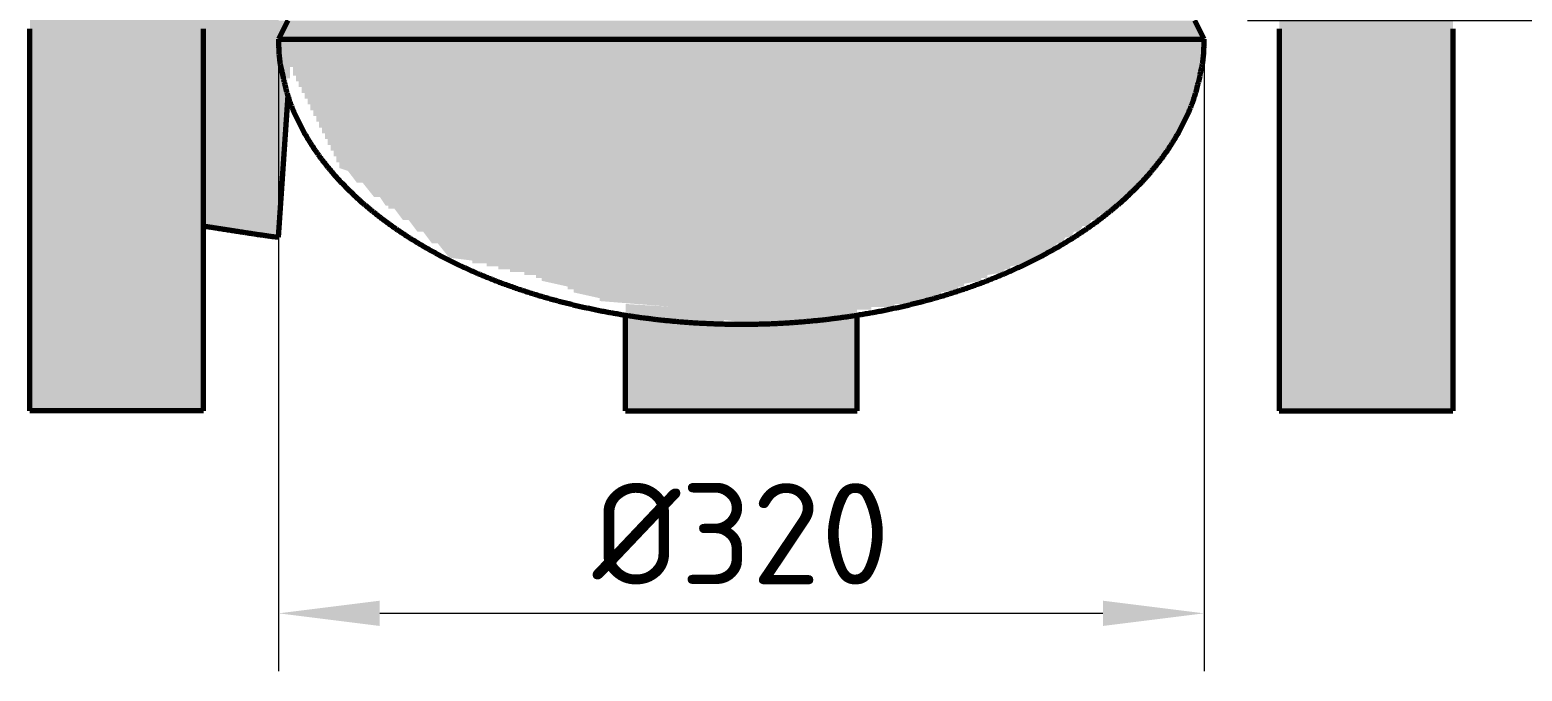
# Model space of a CAD drawing. Header units: millimetres. Extents: x 0 to 420, y 0 to 297.
# Drawn here: x 68.4 to 120, y 139.5 to 161.7 of the extents above; entities that cross this region are included whole.
import ezdxf

# ---------------------------------------------------------------- set-up
doc = ezdxf.new("R2010")
doc.units = ezdxf.units.MM
for name, color, linetype, lineweight in [('01-VISIBLE', 7, 'CONTINUOUS', 70), ('04-COTA', 3, 'CONTINUOUS', 18), ('13-GRAFICA', 30, 'CONTINUOUS', 18)]:
    doc.layers.add(name, color=color, linetype=linetype, lineweight=lineweight)
doc.styles.add('ISO3098', font='isocpeur.ttf')
doc.dimstyles.new('FLAMA-IRAM', dxfattribs={"dimtxt": 3.5, "dimasz": 3.5, "dimexe": 2, "dimexo": 1.5, "dimgap": 1, "dimtad": 1, "dimdec": 1, "dimtxsty": 'ISO3098', "dimblk": 'IRAM_FLECHA', "dimblk1": 'IRAM_FLECHA', "dimblk2": 'IRAM_FLECHA', "dimcen": 2.5, "dimclrd": 256, "dimclre": 256, "dimclrt": 256, "dimazin": 3, "dimtfac": 1, "dimtmove": 0, "dimatfit": 3, "dimlwd": 18, "dimlwe": 18})

# ---------------------------------------------------------------- blocks, each defined once
blk = doc.blocks.new('IRAM_FLECHA')
blk.add_solid([(0, 0), (-1, 0.125), (-1, -0.125)])

msp = doc.modelspace()

# ---------------------------------------------------------------- hatches: boundary and pattern name
at = {"layer": '13-GRAFICA', "true_color": 0x202020}
h = msp.add_hatch(color=7, dxfattribs=at)
h.dxf.hatch_style = 1
h.paths.add_polyline_path([(68.4, 148.5), (68.4, 183.5), (74.4, 183.5), (74.4, 148.5)])
h = msp.add_hatch(color=7, dxfattribs=at)
h.dxf.hatch_style = 1
h.paths.add_polyline_path([(111.6, 148.5), (111.6, 183.5), (117.6, 183.5), (117.6, 148.5)])
h = msp.add_hatch(color=7, dxfattribs=at)
h.dxf.hatch_style = 1
h.paths.add_polyline_path([(77, 161.2), (77.1, 161.2), (77.1, 161), (77.2, 161), (77.2, 160.8), (77.3, 160.8), (77.3, 160.6), (77.4, 160.6), (77.4, 160), (77.3, 160), (77.3, 158.5), (77.2, 158.5), (77.2, 157), (77.1, 157), (77.1, 155.6), (77, 155.6), (77, 154.5), (75.9, 154.6), (75.9, 154.7), (75.3, 154.7), (75.3, 154.8), (74.6, 154.8), (74.6, 154.9), (74.4, 154.9), (74.4, 164), (74.8, 164), (74.8, 164.4), (77, 164.4), (77, 162), (77.3, 162), (77, 161.4)])
at = {"layer": '13-GRAFICA', "true_color": 0xb21820}
h = msp.add_hatch(color=7, dxfattribs=at)
h.dxf.hatch_style = 1
h.paths.add_polyline_path([(92.8, 151.6), (91.9, 151.7), (91.9, 151.8), (91.5, 151.8), (91.5, 151.9), (91.1, 151.9), (91.1, 152), (90.6, 152), (90.6, 152.1), (88.1, 152.3), (88.1, 152.4), (87.2, 152.6), (87.2, 152.7), (87, 152.7), (87, 152.8), (86.1, 153), (86.1, 153.1), (85.9, 153.1), (85.9, 153.2), (85.5, 153.2), (85.5, 153.3), (85, 153.3), (85, 153.4), (84.6, 153.4), (84.6, 153.5), (84.2, 153.5), (84.2, 153.6), (83.7, 153.6), (83.7, 153.7), (82.9, 153.8), (82.5, 154.3), (82.3, 154.3), (82, 154.7), (81.8, 154.7), (81.5, 155.1), (81.3, 155.1), (81, 155.5), (80.8, 155.5), (80.8, 155.6), (80.7, 155.6), (80.5, 155.9), (80.3, 155.9), (79.9, 156.4), (79.7, 156.4), (79.4, 156.8), (79.1, 156.9), (79.1, 157.1), (79, 157.1), (79, 157.3), (78.9, 157.3), (78.9, 157.5), (78.8, 157.5), (78.8, 157.7), (78.7, 157.7), (78.7, 157.9), (78.6, 157.9), (78.6, 158.1), (78.5, 158.1), (78.5, 158.3), (78.4, 158.3), (78.4, 158.5), (78.3, 158.5), (78.3, 158.7), (78.2, 158.7), (78.2, 158.9), (78.1, 158.9), (78.1, 159.1), (78, 159.1), (78, 159.3), (77.9, 159.3), (77.9, 159.5), (77.8, 159.5), (77.8, 159.7), (77.7, 159.7), (77.7, 159.9), (77.6, 159.9), (77.6, 160.1), (77.5, 160.1), (77.5, 160.4), (77.4, 160.4), (77.4, 160.6), (77.3, 160.6), (77.3, 160.8), (77.2, 160.8), (77.2, 161), (77.1, 161), (77.1, 161.2), (77, 161.2), (77, 161.5), (77.1, 161.5), (77.2, 161.9), (77.3, 161.9), (77.3, 162), (108.7, 162), (108.7, 161.9), (108.8, 161.9), (108.8, 161.7), (108.9, 161.7), (108.9, 161.5), (109, 161.5), (109, 160.5), (108.9, 160.5), (108.8, 159.7), (108.7, 159.7), (108.7, 159.4), (108.6, 159.4), (108.6, 159.2), (108.5, 159.2), (108.4, 158.6), (108.3, 158.6), (108.3, 158.4), (108.1, 158.3), (108, 157.9), (107.8, 157.8), (107.8, 157.6), (107.6, 157.5), (107.6, 157.3), (107.4, 157.2), (107.4, 157), (106.2, 155.9), (106.2, 155.7), (106, 155.7), (105.9, 155.5), (105.7, 155.5), (105.6, 155.3), (105.4, 155.3), (105.3, 155.1), (105.1, 155.1), (105, 154.9), (104.8, 154.9), (104.7, 154.7), (104.5, 154.7), (104.4, 154.5), (104.2, 154.5), (104.1, 154.3), (103.9, 154.3), (103.9, 154.2), (103.8, 154.2), (103.7, 154), (103.5, 154), (103.4, 153.8), (103.1, 153.8), (103.1, 153.7), (102.9, 153.7), (102.9, 153.6), (102.3, 153.5), (102.3, 153.4), (102.1, 153.4), (102.1, 153.3), (101.5, 153.2), (101.5, 153.1), (101.3, 153.1), (101.3, 153), (100.7, 152.9), (100.7, 152.8), (100.5, 152.8), (100.5, 152.7), (99.9, 152.6), (99.9, 152.5), (99.4, 152.4), (99.4, 152.3), (99.1, 152.3), (99.1, 152.2), (98.3, 152.2), (98.3, 152.1), (97.5, 152.1), (97.5, 152), (96.7, 152), (96.7, 151.9), (95.9, 151.9), (95.9, 151.8), (95, 151.8), (95, 151.7), (94.2, 151.7), (94.2, 151.6), (93.4, 151.6), (93.4, 151.5), (92.8, 151.5)])
h = msp.add_hatch(color=7, dxfattribs=at)
h.dxf.hatch_style = 1
h.paths.add_polyline_path([(89, 148.5), (89, 152.2), (90.6, 152.1), (90.6, 152), (91.1, 152), (91.1, 151.9), (91.5, 151.9), (91.5, 151.8), (91.9, 151.8), (91.9, 151.7), (92.4, 151.7), (92.4, 151.6), (92.8, 151.6), (92.8, 151.5), (93.4, 151.5), (93.4, 151.6), (94.2, 151.6), (94.2, 151.7), (95, 151.7), (95, 151.8), (95.9, 151.8), (95.9, 151.9), (96.7, 151.9), (96.7, 152), (97, 152), (97, 148.5)])

# ---------------------------------------------------------------- linework, layer by layer
at = {"layer": '01-VISIBLE'}
for p, q in [((77.32, 162), (77, 161.36)), ((109, 161.36), (108.68, 162)), ((77.316, 159.408), (76.985, 154.501)), ((89, 148.5), (89, 151.813)), ((97, 148.5), (97, 151.813)), ((74.4, 148.5), (68.4, 148.5)), ((89, 148.5), (97, 148.5)), ((111.6, 148.5), (117.6, 148.5))]:
    msp.add_line(p, q, dxfattribs=at)
for points in [[(68.4, 148.5), (68.4, 148.588), (68.4, 148.675), (68.4, 148.762), (68.4, 148.85), (68.4, 148.938), (68.4, 149.025), (68.4, 149.112), (68.4, 149.2), (68.4, 149.287), (68.4, 149.375), (68.4, 149.463), (68.4, 149.55), (68.4, 149.637), (68.4, 149.725), (68.4, 149.812), (68.4, 149.9), (68.4, 149.987), (68.4, 150.075), (68.4, 150.162), (68.4, 150.25), (68.4, 150.338), (68.4, 150.425), (68.4, 150.512), (68.4, 150.6), (68.4, 150.688), (68.4, 150.775), (68.4, 150.863), (68.4, 150.95), (68.4, 151.037), (68.4, 151.125), (68.4, 151.213), (68.4, 151.3), (68.4, 151.387), (68.4, 151.475), (68.4, 151.562), (68.4, 151.65), (68.4, 151.738), (68.4, 151.825), (68.4, 151.912), (68.4, 152), (68.4, 152.088), (68.4, 152.175), (68.4, 152.262), (68.4, 152.35), (68.4, 152.438), (68.4, 152.525), (68.4, 152.612), (68.4, 152.7), (68.4, 152.787), (68.4, 152.875), (68.4, 152.963), (68.4, 153.05), (68.4, 153.137), (68.4, 153.225), (68.4, 153.312), (68.4, 153.4), (68.4, 153.487), (68.4, 153.575), (68.4, 153.662), (68.4, 153.75), (68.4, 153.838), (68.4, 153.925), (68.4, 154.012), (68.4, 154.1), (68.4, 154.188), (68.4, 154.275), (68.4, 154.362), (68.4, 154.45), (68.4, 154.537), (68.4, 154.625), (68.4, 154.713), (68.4, 154.8), (68.4, 154.887), (68.4, 154.975), (68.4, 155.062), (68.4, 155.15), (68.4, 155.238), (68.4, 155.325), (68.4, 155.412), (68.4, 155.5), (68.4, 155.588), (68.4, 155.675), (68.4, 155.762), (68.4, 155.85), (68.4, 155.938), (68.4, 156.025), (68.4, 156.113), (68.4, 156.2), (68.4, 156.287), (68.4, 156.375), (68.4, 156.463), (68.4, 156.55), (68.4, 156.637), (68.4, 156.725), (68.4, 156.812), (68.4, 156.9), (68.4, 156.988), (68.4, 157.075), (68.4, 157.162), (68.4, 157.25), (68.4, 157.338), (68.4, 157.425), (68.4, 157.512), (68.4, 157.6), (68.4, 157.688), (68.4, 157.775), (68.4, 157.863), (68.4, 157.95), (68.4, 158.037), (68.4, 158.125), (68.4, 158.213), (68.4, 158.3), (68.4, 158.387), (68.4, 158.475), (68.4, 158.562), (68.4, 158.65), (68.4, 158.738), (68.4, 158.825), (68.4, 158.912), (68.4, 159), (68.4, 159.088), (68.4, 159.175), (68.4, 159.262), (68.4, 159.35), (68.4, 159.438), (68.4, 159.525), (68.4, 159.613), (68.4, 159.7), (68.4, 159.787), (68.4, 159.875), (68.4, 159.963), (68.4, 160.05), (68.4, 160.137), (68.4, 160.225), (68.4, 160.312), (68.4, 160.4), (68.4, 160.488), (68.4, 160.575), (68.4, 160.662), (68.4, 160.75), (68.4, 160.838), (68.4, 160.925), (68.4, 161.012), (68.4, 161.1), (68.4, 161.188), (68.4, 161.275), (68.4, 161.363), (68.4, 161.45), (68.4, 161.537), (68.4, 161.625), (68.4, 161.713)], [(74.4, 148.5), (74.4, 148.588), (74.4, 148.675), (74.4, 148.762), (74.4, 148.85), (74.4, 148.938), (74.4, 149.025), (74.4, 149.112), (74.4, 149.2), (74.4, 149.287), (74.4, 149.375), (74.4, 149.463), (74.4, 149.55), (74.4, 149.637), (74.4, 149.725), (74.4, 149.812), (74.4, 149.9), (74.4, 149.987), (74.4, 150.075), (74.4, 150.162), (74.4, 150.25), (74.4, 150.338), (74.4, 150.425), (74.4, 150.512), (74.4, 150.6), (74.4, 150.688), (74.4, 150.775), (74.4, 150.863), (74.4, 150.95), (74.4, 151.037), (74.4, 151.125), (74.4, 151.213), (74.4, 151.3), (74.4, 151.387), (74.4, 151.475), (74.4, 151.562), (74.4, 151.65), (74.4, 151.738), (74.4, 151.825), (74.4, 151.912), (74.4, 152), (74.4, 152.088), (74.4, 152.175), (74.4, 152.262), (74.4, 152.35), (74.4, 152.438), (74.4, 152.525), (74.4, 152.612), (74.4, 152.7), (74.4, 152.787), (74.4, 152.875), (74.4, 152.963), (74.4, 153.05), (74.4, 153.137), (74.4, 153.225), (74.4, 153.312), (74.4, 153.4), (74.4, 153.487), (74.4, 153.575), (74.4, 153.662), (74.4, 153.75), (74.4, 153.838), (74.4, 153.925), (74.4, 154.012), (74.4, 154.1), (74.4, 154.188), (74.4, 154.275), (74.4, 154.362), (74.4, 154.45), (74.4, 154.537), (74.4, 154.625), (74.4, 154.713), (74.4, 154.8), (74.4, 154.887), (74.4, 154.975), (74.4, 155.062), (74.4, 155.15), (74.4, 155.238), (74.4, 155.325), (74.4, 155.412), (74.4, 155.5), (74.4, 155.588), (74.4, 155.675), (74.4, 155.762), (74.4, 155.85), (74.4, 155.938), (74.4, 156.025), (74.4, 156.113), (74.4, 156.2), (74.4, 156.287), (74.4, 156.375), (74.4, 156.463), (74.4, 156.55), (74.4, 156.637), (74.4, 156.725), (74.4, 156.812), (74.4, 156.9), (74.4, 156.988), (74.4, 157.075), (74.4, 157.162), (74.4, 157.25), (74.4, 157.338), (74.4, 157.425), (74.4, 157.512), (74.4, 157.6), (74.4, 157.688), (74.4, 157.775), (74.4, 157.863), (74.4, 157.95), (74.4, 158.037), (74.4, 158.125), (74.4, 158.213), (74.4, 158.3), (74.4, 158.387), (74.4, 158.475), (74.4, 158.562), (74.4, 158.65), (74.4, 158.738), (74.4, 158.825), (74.4, 158.912), (74.4, 159), (74.4, 159.088), (74.4, 159.175), (74.4, 159.262), (74.4, 159.35), (74.4, 159.438), (74.4, 159.525), (74.4, 159.613), (74.4, 159.7), (74.4, 159.787), (74.4, 159.875), (74.4, 159.963), (74.4, 160.05), (74.4, 160.137), (74.4, 160.225), (74.4, 160.312), (74.4, 160.4), (74.4, 160.488), (74.4, 160.575), (74.4, 160.662), (74.4, 160.75), (74.4, 160.838), (74.4, 160.925), (74.4, 161.012), (74.4, 161.1), (74.4, 161.188), (74.4, 161.275), (74.4, 161.363), (74.4, 161.45), (74.4, 161.537), (74.4, 161.625), (74.4, 161.713)], [(111.6, 161.713), (111.6, 161.625), (111.6, 161.537), (111.6, 161.45), (111.6, 161.363), (111.6, 161.275), (111.6, 161.188), (111.6, 161.1), (111.6, 161.012), (111.6, 160.925), (111.6, 160.838), (111.6, 160.75), (111.6, 160.662), (111.6, 160.575), (111.6, 160.488), (111.6, 160.4), (111.6, 160.312), (111.6, 160.225), (111.6, 160.137), (111.6, 160.05), (111.6, 159.963), (111.6, 159.875), (111.6, 159.787), (111.6, 159.7), (111.6, 159.613), (111.6, 159.525), (111.6, 159.438), (111.6, 159.35), (111.6, 159.262), (111.6, 159.175), (111.6, 159.088), (111.6, 159), (111.6, 158.912), (111.6, 158.825), (111.6, 158.738), (111.6, 158.65), (111.6, 158.562), (111.6, 158.475), (111.6, 158.387), (111.6, 158.3), (111.6, 158.213), (111.6, 158.125), (111.6, 158.037), (111.6, 157.95), (111.6, 157.863), (111.6, 157.775), (111.6, 157.688), (111.6, 157.6), (111.6, 157.512), (111.6, 157.425), (111.6, 157.338), (111.6, 157.25), (111.6, 157.162), (111.6, 157.075), (111.6, 156.988), (111.6, 156.9), (111.6, 156.812), (111.6, 156.725), (111.6, 156.637), (111.6, 156.55), (111.6, 156.463), (111.6, 156.375), (111.6, 156.287), (111.6, 156.2), (111.6, 156.113), (111.6, 156.025), (111.6, 155.938), (111.6, 155.85), (111.6, 155.762), (111.6, 155.675), (111.6, 155.588), (111.6, 155.5), (111.6, 155.412), (111.6, 155.325), (111.6, 155.238), (111.6, 155.15), (111.6, 155.062), (111.6, 154.975), (111.6, 154.887), (111.6, 154.8), (111.6, 154.713), (111.6, 154.625), (111.6, 154.537), (111.6, 154.45), (111.6, 154.362), (111.6, 154.275), (111.6, 154.188), (111.6, 154.1), (111.6, 154.012), (111.6, 153.925), (111.6, 153.838), (111.6, 153.75), (111.6, 153.662), (111.6, 153.575), (111.6, 153.487), (111.6, 153.4), (111.6, 153.312), (111.6, 153.225), (111.6, 153.137), (111.6, 153.05), (111.6, 152.963), (111.6, 152.875), (111.6, 152.787), (111.6, 152.7), (111.6, 152.612), (111.6, 152.525), (111.6, 152.438), (111.6, 152.35), (111.6, 152.262), (111.6, 152.175), (111.6, 152.088), (111.6, 152), (111.6, 151.912), (111.6, 151.825), (111.6, 151.738), (111.6, 151.65), (111.6, 151.562), (111.6, 151.475), (111.6, 151.387), (111.6, 151.3), (111.6, 151.213), (111.6, 151.125), (111.6, 151.037), (111.6, 150.95), (111.6, 150.863), (111.6, 150.775), (111.6, 150.688), (111.6, 150.6), (111.6, 150.512), (111.6, 150.425), (111.6, 150.338), (111.6, 150.25), (111.6, 150.162), (111.6, 150.075), (111.6, 149.987), (111.6, 149.9), (111.6, 149.812), (111.6, 149.725), (111.6, 149.637), (111.6, 149.55), (111.6, 149.463), (111.6, 149.375), (111.6, 149.287), (111.6, 149.2), (111.6, 149.112), (111.6, 149.025), (111.6, 148.938), (111.6, 148.85), (111.6, 148.762), (111.6, 148.675), (111.6, 148.588), (111.6, 148.5)], [(117.6, 161.713), (117.6, 161.625), (117.6, 161.537), (117.6, 161.45), (117.6, 161.363), (117.6, 161.275), (117.6, 161.188), (117.6, 161.1), (117.6, 161.012), (117.6, 160.925), (117.6, 160.838), (117.6, 160.75), (117.6, 160.662), (117.6, 160.575), (117.6, 160.488), (117.6, 160.4), (117.6, 160.312), (117.6, 160.225), (117.6, 160.137), (117.6, 160.05), (117.6, 159.963), (117.6, 159.875), (117.6, 159.787), (117.6, 159.7), (117.6, 159.613), (117.6, 159.525), (117.6, 159.438), (117.6, 159.35), (117.6, 159.262), (117.6, 159.175), (117.6, 159.088), (117.6, 159), (117.6, 158.912), (117.6, 158.825), (117.6, 158.738), (117.6, 158.65), (117.6, 158.562), (117.6, 158.475), (117.6, 158.387), (117.6, 158.3), (117.6, 158.213), (117.6, 158.125), (117.6, 158.037), (117.6, 157.95), (117.6, 157.863), (117.6, 157.775), (117.6, 157.688), (117.6, 157.6), (117.6, 157.512), (117.6, 157.425), (117.6, 157.338), (117.6, 157.25), (117.6, 157.162), (117.6, 157.075), (117.6, 156.988), (117.6, 156.9), (117.6, 156.812), (117.6, 156.725), (117.6, 156.637), (117.6, 156.55), (117.6, 156.463), (117.6, 156.375), (117.6, 156.287), (117.6, 156.2), (117.6, 156.113), (117.6, 156.025), (117.6, 155.938), (117.6, 155.85), (117.6, 155.762), (117.6, 155.675), (117.6, 155.588), (117.6, 155.5), (117.6, 155.412), (117.6, 155.325), (117.6, 155.238), (117.6, 155.15), (117.6, 155.062), (117.6, 154.975), (117.6, 154.887), (117.6, 154.8), (117.6, 154.713), (117.6, 154.625), (117.6, 154.537), (117.6, 154.45), (117.6, 154.362), (117.6, 154.275), (117.6, 154.188), (117.6, 154.1), (117.6, 154.012), (117.6, 153.925), (117.6, 153.838), (117.6, 153.75), (117.6, 153.662), (117.6, 153.575), (117.6, 153.487), (117.6, 153.4), (117.6, 153.312), (117.6, 153.225), (117.6, 153.137), (117.6, 153.05), (117.6, 152.963), (117.6, 152.875), (117.6, 152.787), (117.6, 152.7), (117.6, 152.612), (117.6, 152.525), (117.6, 152.438), (117.6, 152.35), (117.6, 152.262), (117.6, 152.175), (117.6, 152.088), (117.6, 152), (117.6, 151.912), (117.6, 151.825), (117.6, 151.738), (117.6, 151.65), (117.6, 151.562), (117.6, 151.475), (117.6, 151.387), (117.6, 151.3), (117.6, 151.213), (117.6, 151.125), (117.6, 151.037), (117.6, 150.95), (117.6, 150.863), (117.6, 150.775), (117.6, 150.688), (117.6, 150.6), (117.6, 150.512), (117.6, 150.425), (117.6, 150.338), (117.6, 150.25), (117.6, 150.162), (117.6, 150.075), (117.6, 149.987), (117.6, 149.9), (117.6, 149.812), (117.6, 149.725), (117.6, 149.637), (117.6, 149.55), (117.6, 149.463), (117.6, 149.375), (117.6, 149.287), (117.6, 149.2), (117.6, 149.112), (117.6, 149.025), (117.6, 148.938), (117.6, 148.85), (117.6, 148.762), (117.6, 148.675), (117.6, 148.588), (117.6, 148.5)], [(77, 161.36), (77.08, 161.36), (77.16, 161.36), (77.24, 161.36), (77.32, 161.36), (77.4, 161.36), (77.48, 161.36), (77.56, 161.36), (77.64, 161.36), (77.72, 161.36), (77.8, 161.36), (77.88, 161.36), (77.96, 161.36), (78.04, 161.36), (78.12, 161.36), (78.2, 161.36), (78.28, 161.36), (78.36, 161.36), (78.44, 161.36), (78.52, 161.36), (78.6, 161.36), (78.68, 161.36), (78.76, 161.36), (78.84, 161.36), (78.92, 161.36), (79, 161.36), (79.08, 161.36), (79.16, 161.36), (79.24, 161.36), (79.32, 161.36), (79.4, 161.36), (79.48, 161.36), (79.56, 161.36), (79.64, 161.36), (79.72, 161.36), (79.8, 161.36), (79.88, 161.36), (79.96, 161.36), (80.04, 161.36), (80.12, 161.36), (80.2, 161.36), (80.28, 161.36), (80.36, 161.36), (80.44, 161.36), (80.52, 161.36), (80.6, 161.36), (80.68, 161.36), (80.76, 161.36), (80.84, 161.36), (80.92, 161.36), (81, 161.36), (81.08, 161.36), (81.16, 161.36), (81.24, 161.36), (81.32, 161.36), (81.4, 161.36), (81.48, 161.36), (81.56, 161.36), (81.64, 161.36), (81.72, 161.36), (81.8, 161.36), (81.88, 161.36), (81.96, 161.36), (82.04, 161.36), (82.12, 161.36), (82.2, 161.36), (82.28, 161.36), (82.36, 161.36), (82.44, 161.36), (82.52, 161.36), (82.6, 161.36), (82.68, 161.36), (82.76, 161.36), (82.84, 161.36), (82.92, 161.36), (83, 161.36), (83.08, 161.36), (83.16, 161.36), (83.24, 161.36), (83.32, 161.36), (83.4, 161.36), (83.48, 161.36), (83.56, 161.36), (83.64, 161.36), (83.72, 161.36), (83.8, 161.36), (83.88, 161.36), (83.96, 161.36), (84.04, 161.36), (84.12, 161.36), (84.2, 161.36), (84.28, 161.36), (84.36, 161.36), (84.44, 161.36), (84.52, 161.36), (84.6, 161.36), (84.68, 161.36), (84.76, 161.36), (84.84, 161.36), (84.92, 161.36), (85, 161.36), (85.08, 161.36), (85.16, 161.36), (85.24, 161.36), (85.32, 161.36), (85.4, 161.36), (85.48, 161.36), (85.56, 161.36), (85.64, 161.36), (85.72, 161.36), (85.8, 161.36), (85.88, 161.36), (85.96, 161.36), (86.04, 161.36), (86.12, 161.36), (86.2, 161.36), (86.28, 161.36), (86.36, 161.36), (86.44, 161.36), (86.52, 161.36), (86.6, 161.36), (86.68, 161.36), (86.76, 161.36), (86.84, 161.36), (86.92, 161.36), (87, 161.36), (87.08, 161.36), (87.16, 161.36), (87.24, 161.36), (87.32, 161.36), (87.4, 161.36), (87.48, 161.36), (87.56, 161.36), (87.64, 161.36), (87.72, 161.36), (87.8, 161.36), (87.88, 161.36), (87.96, 161.36), (88.04, 161.36), (88.12, 161.36), (88.2, 161.36), (88.28, 161.36), (88.36, 161.36), (88.44, 161.36), (88.52, 161.36), (88.6, 161.36), (88.68, 161.36), (88.76, 161.36), (88.84, 161.36), (88.92, 161.36), (89, 161.36), (89.08, 161.36), (89.16, 161.36), (89.24, 161.36), (89.32, 161.36), (89.4, 161.36), (89.48, 161.36), (89.56, 161.36), (89.64, 161.36), (89.72, 161.36), (89.8, 161.36), (89.88, 161.36), (89.96, 161.36), (90.04, 161.36), (90.12, 161.36), (90.2, 161.36), (90.28, 161.36), (90.36, 161.36), (90.44, 161.36), (90.52, 161.36), (90.6, 161.36), (90.68, 161.36), (90.76, 161.36), (90.84, 161.36), (90.92, 161.36), (91, 161.36), (91.08, 161.36), (91.16, 161.36), (91.24, 161.36), (91.32, 161.36), (91.4, 161.36), (91.48, 161.36), (91.56, 161.36), (91.64, 161.36), (91.72, 161.36), (91.8, 161.36), (91.88, 161.36), (91.96, 161.36), (92.04, 161.36), (92.12, 161.36), (92.2, 161.36), (92.28, 161.36), (92.36, 161.36), (92.44, 161.36), (92.52, 161.36), (92.6, 161.36), (92.68, 161.36), (92.76, 161.36), (92.84, 161.36), (92.92, 161.36), (93, 161.36), (93.08, 161.36), (93.16, 161.36), (93.24, 161.36), (93.32, 161.36), (93.4, 161.36), (93.48, 161.36), (93.56, 161.36), (93.64, 161.36), (93.72, 161.36), (93.8, 161.36), (93.88, 161.36), (93.96, 161.36), (94.04, 161.36), (94.12, 161.36), (94.2, 161.36), (94.28, 161.36), (94.36, 161.36), (94.44, 161.36), (94.52, 161.36), (94.6, 161.36), (94.68, 161.36), (94.76, 161.36), (94.84, 161.36), (94.92, 161.36), (95, 161.36), (95.08, 161.36), (95.16, 161.36), (95.24, 161.36), (95.32, 161.36), (95.4, 161.36), (95.48, 161.36), (95.56, 161.36), (95.64, 161.36), (95.72, 161.36), (95.8, 161.36), (95.88, 161.36), (95.96, 161.36), (96.04, 161.36), (96.12, 161.36), (96.2, 161.36), (96.28, 161.36), (96.36, 161.36), (96.44, 161.36), (96.52, 161.36), (96.6, 161.36), (96.68, 161.36), (96.76, 161.36), (96.84, 161.36), (96.92, 161.36), (97, 161.36), (97.08, 161.36), (97.16, 161.36), (97.24, 161.36), (97.32, 161.36), (97.4, 161.36), (97.48, 161.36), (97.56, 161.36), (97.64, 161.36), (97.72, 161.36), (97.8, 161.36), (97.88, 161.36), (97.96, 161.36), (98.04, 161.36), (98.12, 161.36), (98.2, 161.36), (98.28, 161.36), (98.36, 161.36), (98.44, 161.36), (98.52, 161.36), (98.6, 161.36), (98.68, 161.36), (98.76, 161.36), (98.84, 161.36), (98.92, 161.36), (99, 161.36), (99.08, 161.36), (99.16, 161.36), (99.24, 161.36), (99.32, 161.36), (99.4, 161.36), (99.48, 161.36), (99.56, 161.36), (99.64, 161.36), (99.72, 161.36), (99.8, 161.36), (99.88, 161.36), (99.96, 161.36), (100.04, 161.36), (100.12, 161.36), (100.2, 161.36), (100.28, 161.36), (100.36, 161.36), (100.44, 161.36), (100.52, 161.36), (100.6, 161.36), (100.68, 161.36), (100.76, 161.36), (100.84, 161.36), (100.92, 161.36), (101, 161.36), (101.08, 161.36), (101.16, 161.36), (101.24, 161.36), (101.32, 161.36), (101.4, 161.36), (101.48, 161.36), (101.56, 161.36), (101.64, 161.36), (101.72, 161.36), (101.8, 161.36), (101.88, 161.36), (101.96, 161.36), (102.04, 161.36), (102.12, 161.36), (102.2, 161.36), (102.28, 161.36), (102.36, 161.36), (102.44, 161.36), (102.52, 161.36), (102.6, 161.36), (102.68, 161.36), (102.76, 161.36), (102.84, 161.36), (102.92, 161.36), (103, 161.36), (103.08, 161.36), (103.16, 161.36), (103.24, 161.36), (103.32, 161.36), (103.4, 161.36), (103.48, 161.36), (103.56, 161.36), (103.64, 161.36), (103.72, 161.36), (103.8, 161.36), (103.88, 161.36), (103.96, 161.36), (104.04, 161.36), (104.12, 161.36), (104.2, 161.36), (104.28, 161.36), (104.36, 161.36), (104.44, 161.36), (104.52, 161.36), (104.6, 161.36), (104.68, 161.36), (104.76, 161.36), (104.84, 161.36), (104.92, 161.36), (105, 161.36), (105.08, 161.36), (105.16, 161.36), (105.24, 161.36), (105.32, 161.36), (105.4, 161.36), (105.48, 161.36), (105.56, 161.36), (105.64, 161.36), (105.72, 161.36), (105.8, 161.36), (105.88, 161.36), (105.96, 161.36), (106.04, 161.36), (106.12, 161.36), (106.2, 161.36), (106.28, 161.36), (106.36, 161.36), (106.44, 161.36), (106.52, 161.36), (106.6, 161.36), (106.68, 161.36), (106.76, 161.36), (106.84, 161.36), (106.92, 161.36), (107, 161.36), (107.08, 161.36), (107.16, 161.36), (107.24, 161.36), (107.32, 161.36), (107.4, 161.36), (107.48, 161.36), (107.56, 161.36), (107.64, 161.36), (107.72, 161.36), (107.8, 161.36), (107.88, 161.36), (107.96, 161.36), (108.04, 161.36), (108.12, 161.36), (108.2, 161.36), (108.28, 161.36), (108.36, 161.36), (108.44, 161.36), (108.52, 161.36), (108.6, 161.36), (108.68, 161.36), (108.76, 161.36), (108.84, 161.36), (108.92, 161.36), (109, 161.36)], [(77, 161.36), (77, 161.309), (77, 161.257), (77.001, 161.206), (77.001, 161.154), (77.002, 161.103), (77.004, 161.051), (77.005, 161), (77.007, 160.948), (77.009, 160.897), (77.013, 160.845), (77.016, 160.794), (77.021, 160.743), (77.027, 160.691), (77.033, 160.64), (77.041, 160.589), (77.049, 160.539), (77.058, 160.488), (77.068, 160.437), (77.078, 160.387), (77.088, 160.336), (77.099, 160.286), (77.11, 160.236), (77.12, 160.185), (77.131, 160.135), (77.142, 160.085), (77.153, 160.034), (77.164, 159.984), (77.176, 159.934), (77.187, 159.884), (77.2, 159.834), (77.212, 159.784), (77.225, 159.734), (77.238, 159.684), (77.251, 159.634), (77.265, 159.585), (77.279, 159.535), (77.293, 159.485), (77.307, 159.436), (77.322, 159.387), (77.338, 159.338), (77.355, 159.289), (77.371, 159.24), (77.388, 159.192), (77.406, 159.143), (77.424, 159.095), (77.443, 159.047), (77.462, 158.999), (77.481, 158.952), (77.501, 158.904), (77.521, 158.857), (77.542, 158.809), (77.563, 158.762), (77.584, 158.716), (77.606, 158.669), (77.628, 158.622), (77.65, 158.576), (77.673, 158.53), (77.696, 158.484), (77.719, 158.438), (77.743, 158.392), (77.767, 158.346), (77.791, 158.301), (77.815, 158.255), (77.84, 158.21), (77.865, 158.165), (77.89, 158.12), (77.915, 158.075), (77.941, 158.031), (77.967, 157.986), (77.993, 157.942), (78.02, 157.898), (78.047, 157.854), (78.074, 157.81), (78.101, 157.767), (78.129, 157.723), (78.157, 157.68), (78.185, 157.637), (78.213, 157.594), (78.242, 157.551), (78.271, 157.508), (78.3, 157.466), (78.33, 157.424), (78.36, 157.382), (78.39, 157.34), (78.42, 157.298), (78.451, 157.257), (78.481, 157.216), (78.512, 157.175), (78.544, 157.134), (78.575, 157.093), (78.607, 157.053), (78.639, 157.012), (78.671, 156.972), (78.704, 156.932), (78.736, 156.892), (78.769, 156.853), (78.802, 156.813), (78.836, 156.774), (78.869, 156.735), (78.903, 156.696), (78.937, 156.657), (78.971, 156.619), (79.006, 156.58), (79.04, 156.542), (79.075, 156.504), (79.11, 156.466), (79.145, 156.429), (79.18, 156.391), (79.216, 156.354), (79.251, 156.317), (79.287, 156.28), (79.323, 156.243), (79.36, 156.207), (79.396, 156.17), (79.433, 156.134), (79.469, 156.098), (79.506, 156.062), (79.543, 156.026), (79.581, 155.991), (79.618, 155.955), (79.656, 155.92), (79.693, 155.885), (79.731, 155.85), (79.769, 155.815), (79.807, 155.781), (79.846, 155.747), (79.884, 155.712), (79.923, 155.678), (79.962, 155.645), (80.001, 155.611), (80.04, 155.578), (80.079, 155.544), (80.119, 155.511), (80.158, 155.478), (80.198, 155.445), (80.238, 155.413), (80.278, 155.38), (80.318, 155.348), (80.358, 155.316), (80.399, 155.284), (80.439, 155.252), (80.48, 155.221), (80.521, 155.189), (80.562, 155.158), (80.603, 155.127), (80.644, 155.096), (80.685, 155.065), (80.727, 155.035), (80.768, 155.004), (80.81, 154.974), (80.851, 154.944), (80.893, 154.914), (80.935, 154.884), (80.977, 154.854), (81.02, 154.825), (81.062, 154.795), (81.104, 154.766), (81.147, 154.737), (81.19, 154.708), (81.232, 154.68), (81.275, 154.651), (81.318, 154.623), (81.361, 154.594), (81.404, 154.566), (81.448, 154.538), (81.491, 154.511), (81.534, 154.483), (81.578, 154.455), (81.622, 154.428), (81.665, 154.401), (81.709, 154.374), (81.753, 154.347), (81.797, 154.32), (81.841, 154.294), (81.885, 154.267), (81.93, 154.241), (81.974, 154.215), (82.019, 154.189), (82.063, 154.163), (82.108, 154.137), (82.152, 154.112), (82.197, 154.087), (82.242, 154.061), (82.287, 154.036), (82.332, 154.011), (82.377, 153.987), (82.423, 153.962), (82.468, 153.937), (82.513, 153.913), (82.559, 153.889), (82.604, 153.865), (82.65, 153.841), (82.695, 153.817), (82.741, 153.793), (82.787, 153.77), (82.833, 153.746), (82.879, 153.723), (82.925, 153.7), (82.971, 153.677), (83.017, 153.654), (83.063, 153.632), (83.11, 153.609), (83.156, 153.587), (83.203, 153.565), (83.249, 153.542), (83.296, 153.521), (83.342, 153.499), (83.389, 153.477), (83.436, 153.455), (83.483, 153.434), (83.529, 153.413), (83.576, 153.392), (83.623, 153.37), (83.67, 153.35), (83.718, 153.329), (83.765, 153.308), (83.812, 153.288), (83.859, 153.267), (83.907, 153.247), (83.954, 153.227), (84.002, 153.207), (84.049, 153.187), (84.097, 153.168), (84.144, 153.148), (84.192, 153.128), (84.24, 153.109), (84.287, 153.09), (84.335, 153.071), (84.383, 153.052), (84.431, 153.033), (84.479, 153.015), (84.527, 152.996), (84.575, 152.978), (84.623, 152.959), (84.672, 152.941), (84.72, 152.923), (84.768, 152.905), (84.816, 152.887), (84.865, 152.87), (84.913, 152.852), (84.962, 152.835), (85.01, 152.817), (85.059, 152.8), (85.107, 152.783), (85.156, 152.766), (85.205, 152.749), (85.253, 152.733), (85.302, 152.716), (85.351, 152.7), (85.4, 152.683), (85.449, 152.667), (85.498, 152.651), (85.547, 152.635), (85.596, 152.619), (85.645, 152.604), (85.694, 152.588), (85.743, 152.573), (85.792, 152.557), (85.841, 152.542), (85.89, 152.527), (85.94, 152.512), (85.989, 152.497), (86.038, 152.482), (86.088, 152.468), (86.137, 152.453), (86.186, 152.439), (86.236, 152.425), (86.285, 152.41), (86.335, 152.396), (86.385, 152.382), (86.434, 152.369), (86.484, 152.355), (86.533, 152.341), (86.583, 152.328), (86.633, 152.314), (86.683, 152.301), (86.732, 152.288), (86.782, 152.275), (86.832, 152.262), (86.882, 152.249), (86.932, 152.237), (86.982, 152.224), (87.032, 152.212), (87.082, 152.199), (87.132, 152.187), (87.182, 152.175), (87.232, 152.163), (87.282, 152.151), (87.332, 152.139), (87.382, 152.128), (87.433, 152.116), (87.483, 152.105), (87.533, 152.093), (87.583, 152.082), (87.634, 152.071), (87.684, 152.06), (87.734, 152.049), (87.785, 152.039), (87.835, 152.028), (87.885, 152.017), (87.936, 152.007), (87.986, 151.997), (88.037, 151.986), (88.087, 151.976), (88.138, 151.966), (88.188, 151.956), (88.239, 151.947), (88.289, 151.937), (88.34, 151.927), (88.391, 151.918), (88.441, 151.909), (88.492, 151.899), (88.543, 151.89), (88.593, 151.881), (88.644, 151.872), (88.695, 151.864), (88.746, 151.855), (88.796, 151.846), (88.847, 151.838), (88.898, 151.829), (88.949, 151.821), (89, 151.813), (89.051, 151.805), (89.101, 151.797), (89.152, 151.789), (89.203, 151.782), (89.254, 151.774), (89.305, 151.766), (89.356, 151.759), (89.407, 151.752), (89.458, 151.745), (89.509, 151.737), (89.56, 151.73), (89.611, 151.724), (89.662, 151.717), (89.713, 151.71), (89.764, 151.704), (89.815, 151.697), (89.866, 151.691), (89.918, 151.685), (89.969, 151.678), (90.02, 151.672), (90.071, 151.667), (90.122, 151.661), (90.173, 151.655), (90.225, 151.649), (90.276, 151.644), (90.327, 151.639), (90.378, 151.633), (90.429, 151.628), (90.481, 151.623), (90.532, 151.618), (90.583, 151.613), (90.634, 151.608), (90.686, 151.604), (90.737, 151.599), (90.788, 151.595), (90.84, 151.59), (90.891, 151.586), (90.942, 151.582), (90.994, 151.578), (91.045, 151.574), (91.096, 151.57), (91.148, 151.566), (91.199, 151.563), (91.25, 151.559), (91.302, 151.556), (91.353, 151.552), (91.405, 151.549), (91.456, 151.546), (91.507, 151.543), (91.559, 151.54), (91.61, 151.537), (91.662, 151.535), (91.713, 151.532), (91.765, 151.53), (91.816, 151.527), (91.867, 151.525), (91.919, 151.523), (91.97, 151.521), (92.022, 151.519), (92.073, 151.517), (92.125, 151.515), (92.176, 151.513), (92.228, 151.512), (92.279, 151.51), (92.331, 151.509), (92.382, 151.507), (92.434, 151.506), (92.485, 151.505), (92.537, 151.504), (92.588, 151.503), (92.64, 151.503), (92.691, 151.502), (92.743, 151.501), (92.794, 151.501), (92.846, 151.5), (92.897, 151.5), (92.949, 151.5), (93, 151.5)], [(93, 151.5), (93.051, 151.5), (93.103, 151.5), (93.154, 151.5), (93.206, 151.501), (93.257, 151.501), (93.309, 151.502), (93.36, 151.502), (93.412, 151.503), (93.463, 151.504), (93.515, 151.505), (93.566, 151.506), (93.618, 151.507), (93.669, 151.509), (93.721, 151.51), (93.772, 151.511), (93.824, 151.513), (93.875, 151.515), (93.927, 151.517), (93.978, 151.518), (94.03, 151.52), (94.081, 151.523), (94.133, 151.525), (94.184, 151.527), (94.235, 151.529), (94.287, 151.532), (94.338, 151.535), (94.39, 151.537), (94.441, 151.54), (94.493, 151.543), (94.544, 151.546), (94.595, 151.549), (94.647, 151.552), (94.698, 151.556), (94.75, 151.559), (94.801, 151.563), (94.852, 151.566), (94.904, 151.57), (94.955, 151.574), (95.006, 151.578), (95.058, 151.582), (95.109, 151.586), (95.16, 151.59), (95.212, 151.595), (95.263, 151.599), (95.314, 151.604), (95.366, 151.608), (95.417, 151.613), (95.468, 151.618), (95.519, 151.623), (95.571, 151.628), (95.622, 151.633), (95.673, 151.639), (95.724, 151.644), (95.775, 151.649), (95.827, 151.655), (95.878, 151.661), (95.929, 151.667), (95.98, 151.673), (96.031, 151.679), (96.082, 151.685), (96.134, 151.691), (96.185, 151.697), (96.236, 151.704), (96.287, 151.71), (96.338, 151.717), (96.389, 151.724), (96.44, 151.731), (96.491, 151.738), (96.542, 151.745), (96.593, 151.752), (96.644, 151.759), (96.695, 151.767), (96.746, 151.774), (96.797, 151.782), (96.848, 151.789), (96.899, 151.797), (96.949, 151.805), (97, 151.813), (97.051, 151.821), (97.102, 151.83), (97.153, 151.838), (97.204, 151.846), (97.254, 151.855), (97.305, 151.864), (97.356, 151.872), (97.407, 151.881), (97.457, 151.89), (97.508, 151.899), (97.559, 151.909), (97.609, 151.918), (97.66, 151.927), (97.711, 151.937), (97.761, 151.947), (97.812, 151.956), (97.862, 151.966), (97.913, 151.976), (97.963, 151.986), (98.014, 151.997), (98.064, 152.007), (98.115, 152.017), (98.165, 152.028), (98.215, 152.039), (98.266, 152.049), (98.316, 152.06), (98.366, 152.071), (98.417, 152.082), (98.467, 152.093), (98.517, 152.105), (98.567, 152.116), (98.618, 152.128), (98.668, 152.139), (98.718, 152.151), (98.768, 152.163), (98.818, 152.175), (98.868, 152.187), (98.918, 152.199), (98.968, 152.212), (99.018, 152.224), (99.068, 152.237), (99.118, 152.249), (99.168, 152.262), (99.218, 152.275), (99.268, 152.288), (99.317, 152.301), (99.367, 152.314), (99.417, 152.328), (99.467, 152.341), (99.516, 152.355), (99.566, 152.368), (99.615, 152.382), (99.665, 152.396), (99.715, 152.41), (99.764, 152.424), (99.814, 152.439), (99.863, 152.453), (99.912, 152.468), (99.962, 152.482), (100.011, 152.497), (100.06, 152.512), (100.11, 152.527), (100.159, 152.542), (100.208, 152.557), (100.257, 152.573), (100.306, 152.588), (100.355, 152.604), (100.404, 152.619), (100.453, 152.635), (100.502, 152.651), (100.551, 152.667), (100.6, 152.683), (100.649, 152.7), (100.698, 152.716), (100.747, 152.733), (100.795, 152.749), (100.844, 152.766), (100.893, 152.783), (100.941, 152.8), (100.99, 152.817), (101.038, 152.835), (101.087, 152.852), (101.135, 152.87), (101.184, 152.887), (101.232, 152.905), (101.28, 152.923), (101.328, 152.941), (101.377, 152.959), (101.425, 152.978), (101.473, 152.996), (101.521, 153.015), (101.569, 153.033), (101.617, 153.052), (101.665, 153.071), (101.712, 153.09), (101.76, 153.109), (101.808, 153.129), (101.856, 153.148), (101.903, 153.168), (101.951, 153.187), (101.998, 153.207), (102.046, 153.227), (102.093, 153.247), (102.141, 153.267), (102.188, 153.288), (102.235, 153.308), (102.282, 153.329), (102.33, 153.35), (102.377, 153.371), (102.424, 153.392), (102.471, 153.413), (102.517, 153.434), (102.564, 153.456), (102.611, 153.477), (102.658, 153.499), (102.704, 153.521), (102.751, 153.543), (102.797, 153.565), (102.844, 153.587), (102.89, 153.609), (102.937, 153.632), (102.983, 153.655), (103.029, 153.677), (103.075, 153.7), (103.121, 153.723), (103.167, 153.747), (103.213, 153.77), (103.259, 153.793), (103.304, 153.817), (103.35, 153.841), (103.396, 153.865), (103.441, 153.889), (103.487, 153.913), (103.532, 153.937), (103.577, 153.962), (103.623, 153.987), (103.668, 154.011), (103.713, 154.036), (103.758, 154.061), (103.803, 154.087), (103.848, 154.112), (103.892, 154.138), (103.937, 154.163), (103.981, 154.189), (104.026, 154.215), (104.07, 154.241), (104.115, 154.267), (104.159, 154.294), (104.203, 154.32), (104.247, 154.347), (104.291, 154.374), (104.335, 154.401), (104.378, 154.428), (104.422, 154.455), (104.466, 154.483), (104.509, 154.51), (104.552, 154.538), (104.596, 154.566), (104.639, 154.594), (104.682, 154.623), (104.725, 154.651), (104.768, 154.679), (104.811, 154.708), (104.853, 154.737), (104.896, 154.766), (104.938, 154.795), (104.98, 154.825), (105.023, 154.854), (105.065, 154.884), (105.107, 154.914), (105.149, 154.944), (105.19, 154.974), (105.232, 155.004), (105.274, 155.034), (105.315, 155.065), (105.356, 155.096), (105.397, 155.127), (105.438, 155.158), (105.479, 155.189), (105.52, 155.221), (105.561, 155.252), (105.601, 155.284), (105.642, 155.316), (105.682, 155.348), (105.722, 155.38), (105.762, 155.413), (105.802, 155.445), (105.842, 155.478), (105.881, 155.511), (105.921, 155.544), (105.96, 155.578), (105.999, 155.611), (106.038, 155.645), (106.077, 155.679), (106.116, 155.713), (106.154, 155.747), (106.192, 155.781), (106.231, 155.815), (106.269, 155.85), (106.307, 155.885), (106.344, 155.92), (106.382, 155.955), (106.419, 155.991), (106.457, 156.026), (106.494, 156.062), (106.531, 156.098), (106.567, 156.134), (106.604, 156.17), (106.64, 156.207), (106.677, 156.243), (106.713, 156.28), (106.749, 156.317), (106.784, 156.354), (106.82, 156.391), (106.855, 156.429), (106.89, 156.466), (106.925, 156.504), (106.96, 156.542), (106.994, 156.58), (107.029, 156.619), (107.063, 156.657), (107.097, 156.696), (107.131, 156.735), (107.164, 156.774), (107.198, 156.813), (107.231, 156.853), (107.264, 156.892), (107.296, 156.932), (107.329, 156.972), (107.361, 157.012), (107.393, 157.053), (107.425, 157.093), (107.456, 157.134), (107.488, 157.175), (107.519, 157.216), (107.55, 157.257), (107.58, 157.298), (107.61, 157.34), (107.64, 157.382), (107.67, 157.424), (107.7, 157.466), (107.729, 157.508), (107.758, 157.551), (107.787, 157.594), (107.815, 157.637), (107.843, 157.68), (107.871, 157.723), (107.899, 157.767), (107.926, 157.81), (107.953, 157.854), (107.98, 157.898), (108.007, 157.942), (108.033, 157.986), (108.059, 158.031), (108.085, 158.075), (108.11, 158.12), (108.135, 158.165), (108.16, 158.21), (108.185, 158.255), (108.209, 158.301), (108.233, 158.346), (108.257, 158.392), (108.281, 158.438), (108.304, 158.484), (108.327, 158.53), (108.35, 158.576), (108.372, 158.622), (108.394, 158.669), (108.416, 158.716), (108.437, 158.762), (108.458, 158.809), (108.479, 158.857), (108.499, 158.904), (108.519, 158.951), (108.538, 158.999), (108.557, 159.047), (108.576, 159.095), (108.594, 159.143), (108.611, 159.192), (108.629, 159.24), (108.645, 159.289), (108.661, 159.338), (108.677, 159.387), (108.692, 159.436), (108.707, 159.485), (108.722, 159.535), (108.736, 159.584), (108.749, 159.634), (108.762, 159.684), (108.775, 159.734), (108.788, 159.784), (108.8, 159.834), (108.812, 159.884), (108.824, 159.934), (108.836, 159.984), (108.847, 160.034), (108.858, 160.085), (108.869, 160.135), (108.88, 160.185), (108.891, 160.236), (108.901, 160.286), (108.911, 160.336), (108.922, 160.387), (108.932, 160.437), (108.942, 160.488), (108.951, 160.539), (108.959, 160.589), (108.967, 160.64), (108.973, 160.691), (108.979, 160.743), (108.984, 160.794), (108.987, 160.845), (108.99, 160.897), (108.993, 160.948), (108.995, 161), (108.996, 161.051), (108.998, 161.103), (108.999, 161.154), (108.999, 161.206), (109, 161.257), (109, 161.309), (109, 161.36)], [(76.985, 154.501), (76.935, 154.504), (76.885, 154.511), (76.835, 154.517), (76.785, 154.524), (76.736, 154.531), (76.686, 154.538), (76.636, 154.545), (76.586, 154.552), (76.537, 154.56), (76.487, 154.567), (76.437, 154.574), (76.387, 154.581), (76.338, 154.589), (76.288, 154.596), (76.238, 154.604), (76.189, 154.611), (76.139, 154.619), (76.089, 154.626), (76.039, 154.634), (75.99, 154.641), (75.94, 154.649), (75.89, 154.656), (75.841, 154.664), (75.791, 154.671), (75.741, 154.679), (75.692, 154.686), (75.642, 154.694), (75.592, 154.702), (75.542, 154.709), (75.493, 154.717), (75.443, 154.725), (75.393, 154.732), (75.344, 154.74), (75.294, 154.747), (75.244, 154.755), (75.195, 154.763), (75.145, 154.771), (75.095, 154.778), (75.046, 154.786), (74.996, 154.794), (74.946, 154.801), (74.897, 154.809), (74.847, 154.817), (74.797, 154.825), (74.748, 154.832), (74.698, 154.84), (74.648, 154.848), (74.599, 154.855), (74.549, 154.863), (74.499, 154.871), (74.45, 154.879), (74.4, 154.887)]]:
    msp.add_lwpolyline(points, dxfattribs=at)

# ---------------------------------------------------------------- dimensions: what is measured, and where the dimension line sits
at = {"layer": '04-COTA'}
msp.add_linear_dim(base=(127, 162), p1=(109, 162), p2=(109, 166), angle=90, dimstyle='FLAMA-IRAM', override={"dimlfac": 10}, dxfattribs=at).render()
msp.add_linear_dim(base=(77, 141.5), p1=(77, 162), p2=(109, 162), dimstyle='FLAMA-IRAM', override={"dimlfac": 10, "dimpost": '%%c<>'}, dxfattribs=at).render()

doc.saveas('drawing.dxf')
